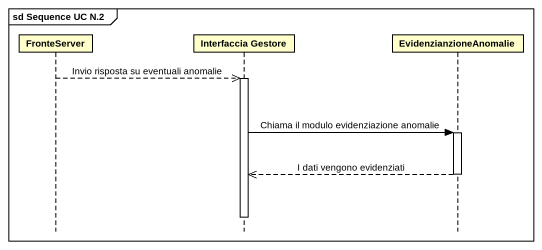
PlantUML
@startuml
mainframe sd Sequence UC N.2
hide footbox
participant FronteServer
participant "Interfaccia Gestore" as Interfaccia_Gestore
participant EvidenzianzioneAnomalie

FronteServer -->> Interfaccia_Gestore : Invio risposta su eventuali anomalie
activate Interfaccia_Gestore
Interfaccia_Gestore -> EvidenzianzioneAnomalie : Chiama il modulo evidenziazione anomalie
activate EvidenzianzioneAnomalie
EvidenzianzioneAnomalie -->> Interfaccia_Gestore : I dati vengono evidenziati
deactivate EvidenzianzioneAnomalie
deactivate Interfaccia_Gestore
@enduml
